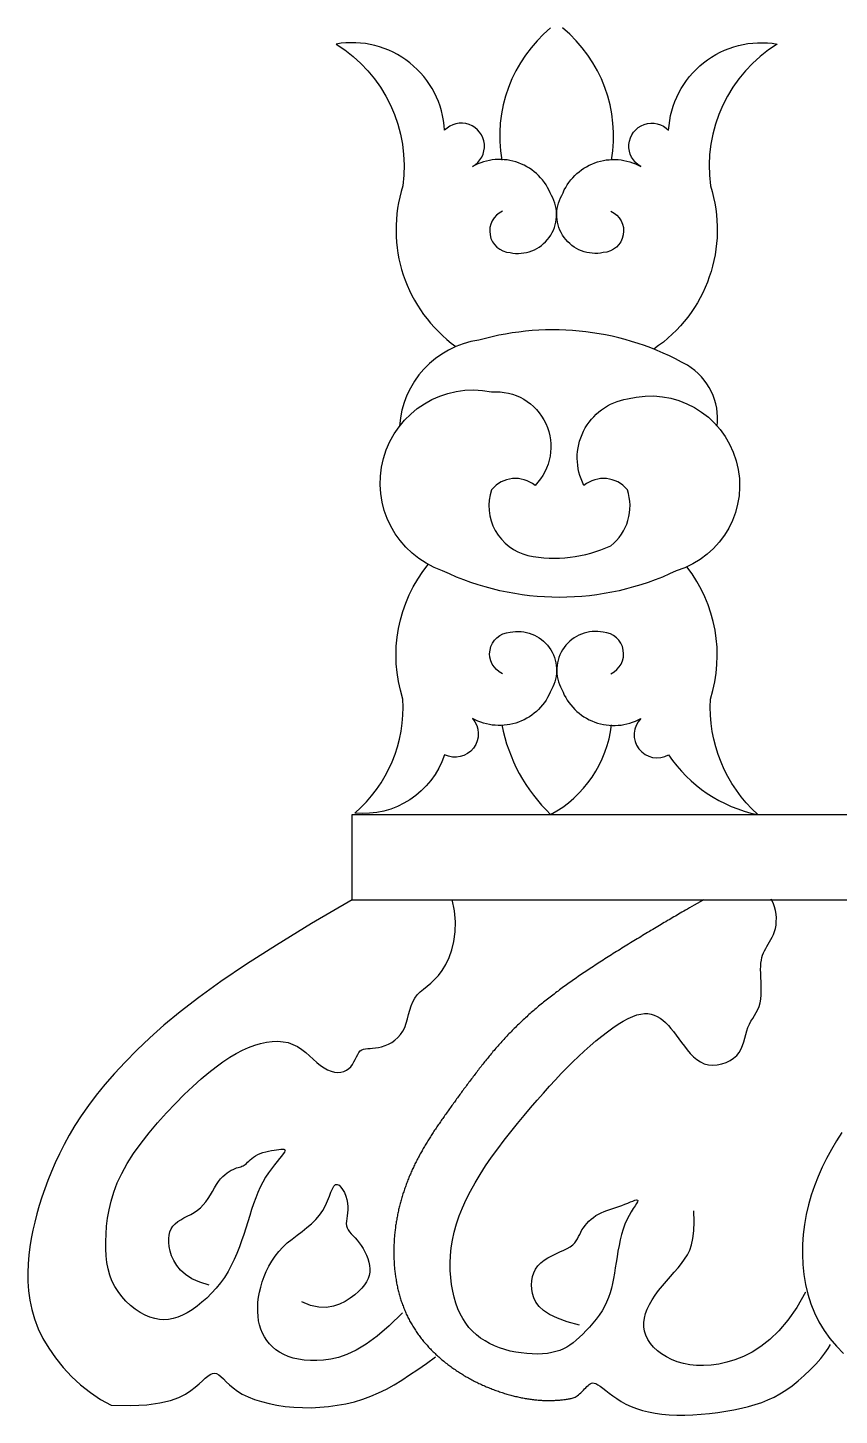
# Model space of a CAD drawing. Extents: x 1546 to 2300, y 2585 to 3453.
# Drawn here: x 1607.9 to 1702.3, y 2773 to 2934.6 of the extents above; entities that cross this region are included whole.
import ezdxf

# ---------------------------------------------------------------- set-up
doc = ezdxf.new("R2010")
doc.units = 0
doc.header["$LTSCALE"] = 100
doc.header["$MEASUREMENT"] = 0
for name, color, linetype in [('3', 3, 'CONTINUOUS'), ('4', 4, 'CONTINUOUS'), ('7', 7, 'CONTINUOUS')]:
    doc.layers.add(name, color=color, linetype=linetype)

msp = doc.modelspace()

# ---------------------------------------------------------------- linework, layer by layer
at = {"layer": '3'}
for points in [[(1672.08, 2783.54), (1670.66, 2783.92), (1669.51, 2784.33), (1668.6, 2784.77), (1667.91, 2785.24), (1667.39, 2785.72), (1667.02, 2786.21), (1666.78, 2786.71), (1666.62, 2787.22), (1666.53, 2787.72), (1666.5, 2788.22), (1666.53, 2788.71), (1666.62, 2789.18), (1666.77, 2789.63), (1666.98, 2790.05), (1667.25, 2790.44), (1667.59, 2790.79), (1667.97, 2791.1), (1668.41, 2791.37), (1668.87, 2791.62), (1669.34, 2791.84), (1669.8, 2792.05), (1670.25, 2792.26), (1670.66, 2792.45), (1671.01, 2792.66), (1671.3, 2792.88), (1671.53, 2793.1), (1671.71, 2793.34), (1671.86, 2793.59), (1671.99, 2793.84), (1672.11, 2794.09), (1672.24, 2794.35), (1672.38, 2794.61), (1672.54, 2794.87), (1672.73, 2795.13), (1672.94, 2795.38), (1673.18, 2795.62), (1673.43, 2795.86), (1673.71, 2796.07), (1674, 2796.28), (1674.3, 2796.46), (1674.62, 2796.62), (1674.95, 2796.76), (1675.28, 2796.89), (1675.63, 2797), (1675.98, 2797.12), (1676.33, 2797.23), (1676.68, 2797.35), (1677.03, 2797.47), (1677.38, 2797.61), (1677.72, 2797.74), (1678.03, 2797.87), (1678.31, 2797.98), (1678.54, 2798.07), (1678.72, 2798.11), (1678.84, 2798.1), (1678.88, 2798.03), (1678.84, 2797.9), (1678.73, 2797.7), (1678.56, 2797.43), (1678.35, 2797.11), (1678.11, 2796.73), (1677.86, 2796.29), (1677.61, 2795.81), (1677.38, 2795.28), (1677.17, 2794.71), (1676.99, 2794.1), (1676.84, 2793.47), (1676.7, 2792.82), (1676.57, 2792.16), (1676.46, 2791.5), (1676.36, 2790.84), (1676.26, 2790.2), (1676.15, 2789.58), (1676.05, 2788.98), (1675.93, 2788.4), (1675.8, 2787.83), (1675.64, 2787.29), (1675.46, 2786.75), (1675.25, 2786.22), (1675, 2785.71), (1674.71, 2785.2), (1674.38, 2784.71), (1674.03, 2784.22), (1673.65, 2783.76), (1673.26, 2783.31), (1672.86, 2782.89), (1672.47, 2782.49), (1672.08, 2782.13), (1671.71, 2781.79), (1671.34, 2781.49), (1670.97, 2781.22), (1670.6, 2780.98), (1670.21, 2780.77), (1669.79, 2780.6), (1669.35, 2780.45), (1668.87, 2780.34), (1668.35, 2780.25), (1667.79, 2780.2), (1667.19, 2780.17), (1666.58, 2780.18), (1665.95, 2780.22), (1665.31, 2780.29), (1664.66, 2780.39), (1664.03, 2780.52), (1663.4, 2780.69), (1662.79, 2780.89), (1662.2, 2781.12), (1661.63, 2781.39), (1661.09, 2781.7), (1660.57, 2782.03), (1660.09, 2782.41), (1659.64, 2782.82), (1659.22, 2783.27), (1658.85, 2783.76), (1658.51, 2784.29), (1658.21, 2784.85), (1657.94, 2785.45), (1657.7, 2786.1), (1657.5, 2786.78), (1657.34, 2787.5), (1657.2, 2788.26), (1657.1, 2789.06), (1657.05, 2789.89), (1657.03, 2790.75), (1657.07, 2791.63), (1657.15, 2792.53), (1657.3, 2793.44), (1657.5, 2794.37), (1657.76, 2795.31), (1658.08, 2796.25), (1658.46, 2797.2), (1658.9, 2798.16), (1659.39, 2799.13), (1659.93, 2800.1), (1660.52, 2801.08), (1661.16, 2802.07), (1661.85, 2803.07), (1662.57, 2804.06), (1663.31, 2805.05), (1664.08, 2806.03), (1664.86, 2807), (1665.63, 2807.94), (1666.4, 2808.84), (1667.16, 2809.72), (1667.89, 2810.55), (1668.6, 2811.34), (1669.29, 2812.1), (1669.97, 2812.82), (1670.64, 2813.51), (1671.31, 2814.18), (1671.97, 2814.82), (1672.64, 2815.44), (1673.32, 2816.04), (1673.99, 2816.62), (1674.67, 2817.17), (1675.33, 2817.68), (1675.97, 2818.15), (1676.6, 2818.57), (1677.19, 2818.93), (1677.75, 2819.23), (1678.28, 2819.47), (1678.76, 2819.64), (1679.22, 2819.75), (1679.64, 2819.81), (1680.04, 2819.8), (1680.42, 2819.74), (1680.78, 2819.63), (1681.13, 2819.47), (1681.46, 2819.27), (1681.79, 2819.03), (1682.11, 2818.75), (1682.43, 2818.43), (1682.74, 2818.08), (1683.05, 2817.7), (1683.36, 2817.3), (1683.67, 2816.88), (1683.98, 2816.44), (1684.3, 2816), (1684.63, 2815.57), (1684.98, 2815.15), (1685.35, 2814.77), (1685.74, 2814.44), (1686.16, 2814.17), (1686.61, 2813.97), (1687.1, 2813.85), (1687.61, 2813.81), (1688.13, 2813.84), (1688.65, 2813.95), (1689.15, 2814.11), (1689.61, 2814.34), (1690.03, 2814.61), (1690.39, 2814.93), (1690.67, 2815.29), (1690.9, 2815.68), (1691.07, 2816.09), (1691.21, 2816.52), (1691.33, 2816.95), (1691.44, 2817.38), (1691.56, 2817.8), (1691.7, 2818.19), (1691.86, 2818.56), (1692.05, 2818.91), (1692.25, 2819.24), (1692.46, 2819.57), (1692.66, 2819.91), (1692.84, 2820.26), (1692.99, 2820.64), (1693.12, 2821.05), (1693.19, 2821.5), (1693.24, 2821.98), (1693.25, 2822.49), (1693.24, 2823), (1693.22, 2823.51), (1693.2, 2824.01), (1693.18, 2824.49), (1693.17, 2824.93), (1693.18, 2825.33), (1693.21, 2825.69), (1693.26, 2826.02), (1693.32, 2826.32), (1693.41, 2826.59), (1693.51, 2826.86), (1693.62, 2827.11), (1693.76, 2827.36), (1693.9, 2827.61), (1694.06, 2827.87), (1694.22, 2828.14), (1694.38, 2828.42), (1694.53, 2828.71), (1694.67, 2829.02), (1694.8, 2829.36), (1694.9, 2829.71), (1694.97, 2830.1), (1695, 2830.5), (1695.01, 2830.93), (1694.97, 2831.36), (1694.9, 2831.8), (1694.78, 2832.24), (1694.62, 2832.68), (1694.4, 2833.11)], [(1628.99, 2788.18), (1627.89, 2788.52), (1626.98, 2788.94), (1626.24, 2789.42), (1625.65, 2789.94), (1625.2, 2790.49), (1624.86, 2791.06), (1624.61, 2791.62), (1624.44, 2792.16), (1624.33, 2792.68), (1624.27, 2793.16), (1624.27, 2793.61), (1624.31, 2794.02), (1624.42, 2794.41), (1624.57, 2794.75), (1624.77, 2795.07), (1625.03, 2795.34), (1625.33, 2795.59), (1625.68, 2795.81), (1626.05, 2796.02), (1626.44, 2796.22), (1626.84, 2796.42), (1627.24, 2796.65), (1627.62, 2796.9), (1627.97, 2797.19), (1628.3, 2797.52), (1628.59, 2797.89), (1628.87, 2798.29), (1629.12, 2798.69), (1629.36, 2799.1), (1629.59, 2799.51), (1629.82, 2799.89), (1630.06, 2800.24), (1630.31, 2800.55), (1630.56, 2800.82), (1630.81, 2801.05), (1631.07, 2801.25), (1631.31, 2801.42), (1631.55, 2801.56), (1631.78, 2801.67), (1631.99, 2801.76), (1632.18, 2801.83), (1632.35, 2801.89), (1632.51, 2801.94), (1632.66, 2801.98), (1632.8, 2802.03), (1632.93, 2802.08), (1633.06, 2802.15), (1633.19, 2802.24), (1633.33, 2802.35), (1633.46, 2802.49), (1633.61, 2802.63), (1633.77, 2802.79), (1633.95, 2802.95), (1634.16, 2803.1), (1634.38, 2803.25), (1634.64, 2803.39), (1634.92, 2803.51), (1635.23, 2803.62), (1635.56, 2803.71), (1635.89, 2803.79), (1636.22, 2803.85), (1636.53, 2803.9), (1636.83, 2803.95), (1637.1, 2803.98), (1637.33, 2804.01), (1637.52, 2804.02), (1637.67, 2804.01), (1637.77, 2803.98), (1637.81, 2803.91), (1637.8, 2803.81), (1637.74, 2803.67), (1637.61, 2803.47), (1637.42, 2803.22), (1637.17, 2802.92), (1636.89, 2802.57), (1636.57, 2802.18), (1636.23, 2801.74), (1635.89, 2801.26), (1635.55, 2800.74), (1635.23, 2800.18), (1634.93, 2799.6), (1634.65, 2798.98), (1634.4, 2798.34), (1634.16, 2797.67), (1633.92, 2796.98), (1633.7, 2796.28), (1633.47, 2795.56), (1633.25, 2794.84), (1633.01, 2794.1), (1632.76, 2793.36), (1632.5, 2792.63), (1632.21, 2791.89), (1631.9, 2791.17), (1631.56, 2790.46), (1631.18, 2789.76), (1630.76, 2789.09), (1630.29, 2788.44), (1629.79, 2787.82), (1629.26, 2787.24), (1628.71, 2786.69), (1628.14, 2786.19), (1627.57, 2785.73), (1626.99, 2785.32), (1626.42, 2784.97), (1625.87, 2784.68), (1625.32, 2784.45), (1624.79, 2784.29), (1624.25, 2784.19), (1623.72, 2784.15), (1623.19, 2784.19), (1622.64, 2784.29), (1622.09, 2784.46), (1621.52, 2784.71), (1620.95, 2785.02), (1620.38, 2785.4), (1619.83, 2785.83), (1619.3, 2786.32), (1618.82, 2786.85), (1618.38, 2787.43), (1617.99, 2788.05), (1617.67, 2788.69), (1617.42, 2789.37), (1617.22, 2790.09), (1617.08, 2790.83), (1616.99, 2791.61), (1616.95, 2792.42), (1616.94, 2793.27), (1616.98, 2794.14), (1617.04, 2795.05), (1617.16, 2795.99), (1617.33, 2796.97), (1617.56, 2797.97), (1617.88, 2799.02), (1618.29, 2800.09), (1618.81, 2801.2), (1619.44, 2802.35), (1620.19, 2803.53), (1621.05, 2804.72), (1621.99, 2805.92), (1622.98, 2807.1), (1624.02, 2808.25), (1625.06, 2809.35), (1626.09, 2810.38), (1627.09, 2811.33), (1628.04, 2812.19), (1628.93, 2812.94), (1629.78, 2813.61), (1630.59, 2814.2), (1631.37, 2814.71), (1632.12, 2815.16), (1632.85, 2815.53), (1633.57, 2815.85), (1634.28, 2816.11), (1634.97, 2816.32), (1635.66, 2816.47), (1636.32, 2816.56), (1636.96, 2816.58), (1637.58, 2816.53), (1638.17, 2816.42), (1638.73, 2816.22), (1639.26, 2815.96), (1639.75, 2815.63), (1640.22, 2815.27), (1640.67, 2814.88), (1641.1, 2814.49), (1641.52, 2814.11), (1641.93, 2813.76), (1642.35, 2813.47), (1642.76, 2813.24), (1643.17, 2813.09), (1643.57, 2812.99), (1643.95, 2812.96), (1644.32, 2812.99), (1644.66, 2813.07), (1644.96, 2813.2), (1645.24, 2813.39), (1645.47, 2813.62), (1645.66, 2813.89), (1645.83, 2814.18), (1645.98, 2814.47), (1646.13, 2814.76), (1646.27, 2815.03), (1646.41, 2815.26), (1646.57, 2815.45), (1646.76, 2815.58), (1646.96, 2815.67), (1647.19, 2815.71), (1647.44, 2815.74), (1647.72, 2815.75), (1648.01, 2815.77), (1648.34, 2815.8), (1648.69, 2815.85), (1649.06, 2815.94), (1649.45, 2816.07), (1649.84, 2816.24), (1650.23, 2816.45), (1650.6, 2816.7), (1650.95, 2817), (1651.26, 2817.35), (1651.52, 2817.75), (1651.74, 2818.19), (1651.91, 2818.67), (1652.06, 2819.18), (1652.2, 2819.69), (1652.34, 2820.21), (1652.5, 2820.7), (1652.68, 2821.17), (1652.92, 2821.6), (1653.21, 2821.97), (1653.55, 2822.32), (1653.93, 2822.65), (1654.34, 2822.98), (1654.77, 2823.35), (1655.22, 2823.77), (1655.66, 2824.25), (1656.1, 2824.83), (1656.52, 2825.52), (1656.9, 2826.32), (1657.22, 2827.21), (1657.47, 2828.21), (1657.61, 2829.3), (1657.64, 2830.48), (1657.53, 2831.75), (1657.25, 2833.09)], [(1651.47, 2784.97), (1649.92, 2783.45), (1648.52, 2782.25), (1647.24, 2781.31), (1646.08, 2780.61), (1645.02, 2780.12), (1644.05, 2779.78), (1643.15, 2779.58), (1642.31, 2779.46), (1641.51, 2779.41), (1640.76, 2779.41), (1640.05, 2779.46), (1639.39, 2779.56), (1638.77, 2779.7), (1638.19, 2779.89), (1637.66, 2780.11), (1637.18, 2780.37), (1636.74, 2780.67), (1636.35, 2781), (1635.99, 2781.36), (1635.68, 2781.75), (1635.42, 2782.17), (1635.19, 2782.61), (1635, 2783.07), (1634.85, 2783.55), (1634.74, 2784.05), (1634.67, 2784.57), (1634.63, 2785.1), (1634.63, 2785.65), (1634.66, 2786.21), (1634.74, 2786.78), (1634.84, 2787.37), (1634.99, 2787.97), (1635.16, 2788.57), (1635.38, 2789.18), (1635.63, 2789.79), (1635.93, 2790.39), (1636.27, 2790.98), (1636.65, 2791.55), (1637.08, 2792.1), (1637.55, 2792.62), (1638.08, 2793.1), (1638.64, 2793.56), (1639.22, 2794.01), (1639.8, 2794.45), (1640.36, 2794.89), (1640.9, 2795.34), (1641.4, 2795.82), (1641.84, 2796.33), (1642.2, 2796.88), (1642.51, 2797.45), (1642.76, 2798.01), (1642.97, 2798.54), (1643.16, 2799.02), (1643.33, 2799.42), (1643.5, 2799.72), (1643.68, 2799.89), (1643.88, 2799.92), (1644.1, 2799.82), (1644.31, 2799.61), (1644.52, 2799.32), (1644.72, 2798.96), (1644.88, 2798.56), (1645.02, 2798.14), (1645.1, 2797.72), (1645.14, 2797.32), (1645.13, 2796.95), (1645.09, 2796.59), (1645.04, 2796.25), (1644.99, 2795.94), (1644.95, 2795.64), (1644.94, 2795.36), (1644.97, 2795.1), (1645.04, 2794.86), (1645.16, 2794.63), (1645.32, 2794.4), (1645.51, 2794.18), (1645.73, 2793.94), (1645.96, 2793.69), (1646.2, 2793.42), (1646.44, 2793.13), (1646.68, 2792.8), (1646.9, 2792.45), (1647.11, 2792.07), (1647.3, 2791.68), (1647.46, 2791.28), (1647.58, 2790.88), (1647.66, 2790.47), (1647.7, 2790.08), (1647.68, 2789.69), (1647.61, 2789.32), (1647.48, 2788.95), (1647.29, 2788.58), (1647.05, 2788.21), (1646.74, 2787.84), (1646.36, 2787.46), (1645.92, 2787.07), (1645.41, 2786.67), (1644.82, 2786.29), (1644.17, 2785.97), (1643.44, 2785.73), (1642.64, 2785.6), (1641.75, 2785.62), (1640.79, 2785.83), (1639.75, 2786.26)], [(1698.4, 2787.37), (1697.37, 2785.6), (1696.33, 2784.1), (1695.29, 2782.86), (1694.25, 2781.85), (1693.21, 2781.03), (1692.18, 2780.39), (1691.18, 2779.89), (1690.19, 2779.5), (1689.23, 2779.21), (1688.3, 2779), (1687.4, 2778.87), (1686.54, 2778.82), (1685.71, 2778.84), (1684.92, 2778.92), (1684.18, 2779.07), (1683.47, 2779.27), (1682.81, 2779.53), (1682.2, 2779.83), (1681.65, 2780.18), (1681.15, 2780.56), (1680.71, 2780.97), (1680.34, 2781.41), (1680.03, 2781.87), (1679.81, 2782.35), (1679.65, 2782.83), (1679.58, 2783.33), (1679.57, 2783.83), (1679.64, 2784.35), (1679.77, 2784.87), (1679.96, 2785.39), (1680.22, 2785.93), (1680.53, 2786.46), (1680.89, 2787.01), (1681.3, 2787.55), (1681.74, 2788.1), (1682.2, 2788.64), (1682.67, 2789.18), (1683.12, 2789.7), (1683.56, 2790.22), (1683.97, 2790.72), (1684.33, 2791.2), (1684.65, 2791.71), (1684.92, 2792.26), (1685.13, 2792.88), (1685.29, 2793.62), (1685.39, 2794.51), (1685.43, 2795.57), (1685.4, 2796.84)]]:
    msp.add_lwpolyline(points, dxfattribs=at)
at = {"layer": '4'}
for p, q in [((1645.64, 2842.97), (2200.66, 2842.97)), ((1645.64, 2833.05), (1645.64, 2842.97)), ((1645.64, 2833.05), (2200.66, 2833.05))]:
    msp.add_line(p, q, dxfattribs=at)
for points in [[(1663.12, 2913.2, 0.783562), (1664, 2908.39, 0.646341), (1668.82, 2915.04, 0.458132), (1659.64, 2918.42, 1.162208), (1656.39, 2922.63, 0.448465), (1643.76, 2932.67, -0.294796), (1651.53, 2916.16, 0.325233), (1657.71, 2897.45, 0.325233)], [(1675.74, 2913.2, -0.783562), (1674.86, 2908.39, -0.646341), (1670.04, 2915.04, -0.458132), (1679.22, 2918.42, -1.162208), (1682.46, 2922.63, -0.448465), (1695.1, 2932.67, 0.294796), (1687.33, 2916.16, -0.333763), (1680.73, 2897.16, -0.333763)], [(1688.12, 2888.2, 0.292898), (1684.66, 2895.27, 0.200683), (1660.39, 2898.2, 0.355173), (1651.14, 2888.19)], [(1663.12, 2859.37, -0.783562), (1664, 2864.19, -0.646341), (1668.82, 2857.53, -0.458132), (1659.64, 2854.15, -0.824155), (1656.39, 2849.94, -0.351487), (1645.93, 2843.14, 0.233483), (1651.53, 2856.42, -0.253468), (1654.49, 2872.09, -0.253468)], [(1675.74, 2859.37, 0.783562), (1674.86, 2864.19, 0.646341), (1670.04, 2857.53, 0.458132), (1679.22, 2854.15, 0.876324), (1682.46, 2849.94, 0.197063), (1692.83, 2842.97, -0.224553), (1687.33, 2856.42, 0.247805), (1684.59, 2871.81, 0.247805)]]:
    msp.add_lwpolyline(points, format="xyb", dxfattribs=at)
msp.add_lwpolyline([(1656.16, 2871.35, -0.935589), (1661.86, 2892.18, -0.693591), (1666.91, 2881.28, 0.412316), (1661.86, 2880.79, 0.441168), (1666.09, 2873.14, 0.16192), (1675.72, 2874.26, 0.316698), (1677.66, 2880.79, 0.412316), (1672.61, 2881.28, -0.510463), (1677.66, 2891.36, -0.981857), (1683.36, 2871.35, -0.227315)], format="xyb", close=True, dxfattribs=at)
msp.add_lwpolyline([(1645.64, 2833.05), (1640.9, 2830.27), (1636.81, 2827.78), (1633.31, 2825.54), (1630.33, 2823.52), (1627.78, 2821.69), (1625.6, 2820), (1623.72, 2818.44), (1622.06, 2816.96), (1620.56, 2815.54), (1619.19, 2814.16), (1617.96, 2812.83), (1616.84, 2811.54), (1615.83, 2810.3), (1614.92, 2809.09), (1614.1, 2807.91), (1613.36, 2806.76), (1612.69, 2805.64), (1612.09, 2804.55), (1611.55, 2803.48), (1611.05, 2802.43), (1610.61, 2801.4), (1610.21, 2800.39), (1609.84, 2799.4), (1609.51, 2798.42), (1609.2, 2797.45), (1608.92, 2796.49), (1608.67, 2795.54), (1608.45, 2794.58), (1608.26, 2793.62), (1608.1, 2792.65), (1607.98, 2791.67), (1607.9, 2790.67), (1607.86, 2789.64), (1607.88, 2788.6), (1607.95, 2787.53), (1608.1, 2786.45), (1608.33, 2785.36), (1608.65, 2784.25), (1609.08, 2783.12), (1609.63, 2781.99), (1610.3, 2780.85), (1611.08, 2779.72), (1611.97, 2778.62), (1612.95, 2777.57), (1614.02, 2776.59), (1615.15, 2775.69), (1616.35, 2774.89), (1617.59, 2774.22)], dxfattribs=at)
for centre, radius, start, end in [((1679.24, 2921.92), 16.44, 129.7313, 189.6908), ((1659.62, 2921.92), 16.44, 350.3092, 50.2687), ((1682.5, 2857.26), 19.84, 191.1651, 226.0502), ((1662.24, 2855.02), 13.68, 298.3133, 353.2835)]:
    msp.add_arc(centre, radius, start, end, dxfattribs=at)
at = {"layer": '7'}
for points in [[(1686.52, 2833.05), (1686.12, 2832.82), (1685.77, 2832.62), (1685.45, 2832.43), (1685.16, 2832.27), (1684.9, 2832.11), (1684.66, 2831.97), (1684.44, 2831.84), (1684.22, 2831.72), (1684.02, 2831.6), (1683.82, 2831.48), (1683.63, 2831.37), (1683.44, 2831.26), (1683.26, 2831.15), (1683.07, 2831.05), (1682.89, 2830.94), (1682.71, 2830.83), (1682.52, 2830.72), (1682.34, 2830.62), (1682.15, 2830.5), (1681.96, 2830.39), (1681.77, 2830.28), (1681.58, 2830.17), (1681.39, 2830.05), (1681.2, 2829.94), (1681, 2829.82), (1680.81, 2829.71), (1680.61, 2829.59), (1680.41, 2829.47), (1680.22, 2829.35), (1680.02, 2829.24), (1679.82, 2829.12), (1679.62, 2829), (1679.42, 2828.88), (1679.22, 2828.75), (1679.02, 2828.63), (1678.82, 2828.51), (1678.62, 2828.39), (1678.41, 2828.27), (1678.21, 2828.14), (1678.01, 2828.02), (1677.81, 2827.9), (1677.61, 2827.77), (1677.41, 2827.65), (1677.21, 2827.52), (1677.01, 2827.4), (1676.81, 2827.28), (1676.61, 2827.15), (1676.41, 2827.03), (1676.21, 2826.9), (1676.01, 2826.78), (1675.82, 2826.66), (1675.62, 2826.53), (1675.43, 2826.41), (1675.23, 2826.28), (1675.04, 2826.16), (1674.85, 2826.04), (1674.65, 2825.91), (1674.46, 2825.79), (1674.28, 2825.67), (1674.09, 2825.55), (1673.9, 2825.43), (1673.72, 2825.3), (1673.53, 2825.18), (1673.35, 2825.06), (1673.17, 2824.94), (1672.99, 2824.82), (1672.81, 2824.7), (1672.63, 2824.58), (1672.45, 2824.46), (1672.27, 2824.34), (1672.1, 2824.22), (1671.92, 2824.1), (1671.75, 2823.98), (1671.58, 2823.86), (1671.41, 2823.74), (1671.24, 2823.62), (1671.07, 2823.5), (1670.9, 2823.38), (1670.74, 2823.27), (1670.57, 2823.15), (1670.41, 2823.03), (1670.24, 2822.91), (1670.08, 2822.79), (1669.92, 2822.67), (1669.76, 2822.55), (1669.6, 2822.43), (1669.44, 2822.32), (1669.28, 2822.2), (1669.13, 2822.08), (1668.97, 2821.96), (1668.82, 2821.84), (1668.67, 2821.72), (1668.51, 2821.6), (1668.36, 2821.48), (1668.21, 2821.36), (1668.06, 2821.25), (1667.91, 2821.13), (1667.77, 2821.01), (1667.62, 2820.89), (1667.48, 2820.77), (1667.33, 2820.65), (1667.19, 2820.53), (1667.04, 2820.41), (1666.9, 2820.29), (1666.76, 2820.17), (1666.62, 2820.04), (1666.48, 2819.92), (1666.34, 2819.8), (1666.21, 2819.68), (1666.07, 2819.56), (1665.94, 2819.44), (1665.8, 2819.31), (1665.67, 2819.19), (1665.53, 2819.07), (1665.4, 2818.94), (1665.27, 2818.82), (1665.14, 2818.7), (1665.01, 2818.57), (1664.88, 2818.45), (1664.76, 2818.32), (1664.63, 2818.2), (1664.5, 2818.07), (1664.38, 2817.95), (1664.25, 2817.82), (1664.13, 2817.69), (1664.01, 2817.57), (1663.88, 2817.44), (1663.76, 2817.31), (1663.64, 2817.18), (1663.52, 2817.06), (1663.4, 2816.93), (1663.28, 2816.8), (1663.17, 2816.67), (1663.05, 2816.54), (1662.93, 2816.41), (1662.82, 2816.28), (1662.7, 2816.15), (1662.59, 2816.02), (1662.47, 2815.89), (1662.36, 2815.76), (1662.25, 2815.63), (1662.14, 2815.5), (1662.02, 2815.37), (1661.91, 2815.24), (1661.8, 2815.11), (1661.69, 2814.97), (1661.59, 2814.84), (1661.48, 2814.71), (1661.37, 2814.58), (1661.26, 2814.45), (1661.16, 2814.32), (1661.05, 2814.18), (1660.94, 2814.05), (1660.84, 2813.92), (1660.73, 2813.79), (1660.63, 2813.66), (1660.53, 2813.52), (1660.42, 2813.39), (1660.32, 2813.26), (1660.22, 2813.13), (1660.12, 2813), (1660.02, 2812.86), (1659.92, 2812.73), (1659.82, 2812.6), (1659.72, 2812.47), (1659.62, 2812.34), (1659.52, 2812.21), (1659.42, 2812.07), (1659.32, 2811.94), (1659.22, 2811.81), (1659.13, 2811.68), (1659.03, 2811.55), (1658.93, 2811.42), (1658.84, 2811.29), (1658.74, 2811.16), (1658.64, 2811.03), (1658.55, 2810.9), (1658.45, 2810.77), (1658.36, 2810.64), (1658.26, 2810.51), (1658.17, 2810.38), (1658.07, 2810.25), (1657.98, 2810.12), (1657.89, 2809.99), (1657.79, 2809.87), (1657.7, 2809.74), (1657.61, 2809.61), (1657.52, 2809.48), (1657.42, 2809.36), (1657.33, 2809.23), (1657.24, 2809.1), (1657.15, 2808.97), (1657.06, 2808.85), (1656.97, 2808.72), (1656.88, 2808.6), (1656.79, 2808.47), (1656.7, 2808.34), (1656.61, 2808.22), (1656.52, 2808.09), (1656.43, 2807.97), (1656.34, 2807.84), (1656.26, 2807.72), (1656.17, 2807.59), (1656.08, 2807.47), (1655.99, 2807.34), (1655.91, 2807.22), (1655.82, 2807.09), (1655.74, 2806.97), (1655.65, 2806.84), (1655.57, 2806.72), (1655.48, 2806.6), (1655.4, 2806.47), (1655.32, 2806.35), (1655.23, 2806.22), (1655.15, 2806.1), (1655.07, 2805.97), (1654.99, 2805.85), (1654.91, 2805.72), (1654.83, 2805.6), (1654.75, 2805.47), (1654.67, 2805.35), (1654.59, 2805.22), (1654.51, 2805.1), (1654.43, 2804.97), (1654.36, 2804.85), (1654.28, 2804.72), (1654.2, 2804.6), (1654.13, 2804.47), (1654.05, 2804.34), (1653.98, 2804.22), (1653.91, 2804.09), (1653.83, 2803.96), (1653.76, 2803.84), (1653.69, 2803.71), (1653.62, 2803.58), (1653.55, 2803.46), (1653.48, 2803.33), (1653.41, 2803.2), (1653.34, 2803.07), (1653.27, 2802.94), (1653.21, 2802.81), (1653.14, 2802.69), (1653.07, 2802.56), (1653.01, 2802.43), (1652.94, 2802.3), (1652.88, 2802.17), (1652.82, 2802.04), (1652.76, 2801.9), (1652.69, 2801.77), (1652.63, 2801.64), (1652.57, 2801.51), (1652.51, 2801.38), (1652.46, 2801.24), (1652.4, 2801.11), (1652.34, 2800.98), (1652.28, 2800.84), (1652.23, 2800.71), (1652.17, 2800.57), (1652.12, 2800.44), (1652.07, 2800.3), (1652.02, 2800.17), (1651.96, 2800.03), (1651.91, 2799.9), (1651.86, 2799.76), (1651.82, 2799.62), (1651.77, 2799.49), (1651.72, 2799.35), (1651.67, 2799.21), (1651.63, 2799.07), (1651.58, 2798.94), (1651.54, 2798.8), (1651.49, 2798.66), (1651.45, 2798.52), (1651.41, 2798.38), (1651.37, 2798.24), (1651.33, 2798.1), (1651.29, 2797.96), (1651.25, 2797.82), (1651.22, 2797.68), (1651.18, 2797.54), (1651.14, 2797.4), (1651.11, 2797.26), (1651.07, 2797.12), (1651.04, 2796.98), (1651.01, 2796.83), (1650.98, 2796.69), (1650.95, 2796.55), (1650.92, 2796.41), (1650.89, 2796.26), (1650.86, 2796.12), (1650.84, 2795.98), (1650.81, 2795.83), (1650.79, 2795.69), (1650.76, 2795.55), (1650.74, 2795.4), (1650.72, 2795.26), (1650.69, 2795.12), (1650.67, 2794.97), (1650.66, 2794.83), (1650.64, 2794.68), (1650.62, 2794.54), (1650.6, 2794.39), (1650.59, 2794.25), (1650.57, 2794.1), (1650.56, 2793.96), (1650.55, 2793.81), (1650.53, 2793.67), (1650.52, 2793.52), (1650.51, 2793.38), (1650.51, 2793.23), (1650.5, 2793.08), (1650.49, 2792.94), (1650.48, 2792.79), (1650.48, 2792.64), (1650.48, 2792.5), (1650.47, 2792.35), (1650.47, 2792.21), (1650.47, 2792.06), (1650.47, 2791.91), (1650.47, 2791.77), (1650.48, 2791.62), (1650.48, 2791.47), (1650.48, 2791.33), (1650.49, 2791.18), (1650.5, 2791.03), (1650.5, 2790.89), (1650.51, 2790.74), (1650.52, 2790.6), (1650.53, 2790.45), (1650.54, 2790.3), (1650.56, 2790.16), (1650.57, 2790.01), (1650.59, 2789.87), (1650.6, 2789.72), (1650.62, 2789.58), (1650.64, 2789.43), (1650.66, 2789.29), (1650.68, 2789.14), (1650.7, 2789), (1650.73, 2788.85), (1650.75, 2788.71), (1650.78, 2788.57), (1650.8, 2788.42), (1650.83, 2788.28), (1650.86, 2788.14), (1650.89, 2787.99), (1650.92, 2787.85), (1650.96, 2787.71), (1650.99, 2787.57), (1651.02, 2787.43), (1651.06, 2787.29), (1651.1, 2787.15), (1651.14, 2787.01), (1651.18, 2786.87), (1651.22, 2786.73), (1651.26, 2786.59), (1651.31, 2786.45), (1651.35, 2786.31), (1651.4, 2786.18), (1651.45, 2786.04), (1651.49, 2785.9), (1651.55, 2785.77), (1651.6, 2785.63), (1651.65, 2785.5), (1651.7, 2785.36), (1651.76, 2785.23), (1651.82, 2785.1), (1651.88, 2784.96), (1651.93, 2784.83), (1652, 2784.7), (1652.06, 2784.57), (1652.12, 2784.44), (1652.19, 2784.31), (1652.25, 2784.18), (1652.32, 2784.05), (1652.39, 2783.93), (1652.46, 2783.8), (1652.53, 2783.67), (1652.61, 2783.55), (1652.68, 2783.42), (1652.76, 2783.3), (1652.83, 2783.18), (1652.91, 2783.05), (1652.99, 2782.93), (1653.07, 2782.81), (1653.15, 2782.69), (1653.24, 2782.57), (1653.32, 2782.45), (1653.41, 2782.33), (1653.5, 2782.22), (1653.58, 2782.1), (1653.67, 2781.98), (1653.77, 2781.87), (1653.86, 2781.75), (1653.95, 2781.64), (1654.05, 2781.53), (1654.14, 2781.42), (1654.24, 2781.3), (1654.34, 2781.19), (1654.43, 2781.08), (1654.53, 2780.98), (1654.64, 2780.87), (1654.74, 2780.76), (1654.84, 2780.65), (1654.95, 2780.55), (1655.05, 2780.44), (1655.16, 2780.34), (1655.27, 2780.24), (1655.37, 2780.13), (1655.48, 2780.03), (1655.59, 2779.93), (1655.7, 2779.83), (1655.82, 2779.73), (1655.93, 2779.63), (1656.04, 2779.54), (1656.16, 2779.44), (1656.28, 2779.34), (1656.39, 2779.25), (1656.51, 2779.15), (1656.63, 2779.06), (1656.75, 2778.97), (1656.87, 2778.88), (1656.99, 2778.79), (1657.11, 2778.7), (1657.24, 2778.61), (1657.36, 2778.52), (1657.48, 2778.43), (1657.61, 2778.35), (1657.73, 2778.26), (1657.86, 2778.18), (1657.99, 2778.09), (1658.12, 2778.01), (1658.25, 2777.93), (1658.38, 2777.85), (1658.51, 2777.77), (1658.64, 2777.69), (1658.77, 2777.61), (1658.9, 2777.53), (1659.03, 2777.46), (1659.17, 2777.38), (1659.3, 2777.31), (1659.44, 2777.24), (1659.57, 2777.16), (1659.71, 2777.09), (1659.84, 2777.02), (1659.98, 2776.95), (1660.12, 2776.88), (1660.26, 2776.82), (1660.39, 2776.75), (1660.53, 2776.69), (1660.67, 2776.62), (1660.81, 2776.56), (1660.95, 2776.5), (1661.09, 2776.43), (1661.23, 2776.37), (1661.37, 2776.31), (1661.51, 2776.26), (1661.66, 2776.2), (1661.8, 2776.14), (1661.94, 2776.09), (1662.08, 2776.03), (1662.22, 2775.98), (1662.36, 2775.93), (1662.51, 2775.88), (1662.65, 2775.83), (1662.79, 2775.78), (1662.93, 2775.73), (1663.08, 2775.68), (1663.22, 2775.64), (1663.36, 2775.59), (1663.51, 2775.55), (1663.65, 2775.51), (1663.79, 2775.47), (1663.93, 2775.43), (1664.08, 2775.39), (1664.22, 2775.35), (1664.36, 2775.31), (1664.5, 2775.28), (1664.64, 2775.24), (1664.78, 2775.21), (1664.93, 2775.18), (1665.07, 2775.14), (1665.21, 2775.11), (1665.35, 2775.09), (1665.49, 2775.06), (1665.63, 2775.03), (1665.77, 2775.01), (1665.91, 2774.98), (1666.04, 2774.96), (1666.18, 2774.94), (1666.32, 2774.92), (1666.46, 2774.9), (1666.59, 2774.88), (1666.73, 2774.86), (1666.86, 2774.85), (1667, 2774.83), (1667.13, 2774.82), (1667.27, 2774.81), (1667.4, 2774.8), (1667.53, 2774.79), (1667.66, 2774.78), (1667.8, 2774.77), (1667.93, 2774.76), (1668.06, 2774.76), (1668.18, 2774.76), (1668.31, 2774.75), (1668.44, 2774.75), (1668.57, 2774.75), (1668.69, 2774.75), (1668.82, 2774.76), (1668.94, 2774.76), (1669.06, 2774.76), (1669.19, 2774.77), (1669.31, 2774.78), (1669.43, 2774.78), (1669.55, 2774.79), (1669.67, 2774.8), (1669.79, 2774.81), (1669.9, 2774.82), (1670.02, 2774.84), (1670.13, 2774.85), (1670.25, 2774.86), (1670.36, 2774.88), (1670.47, 2774.89), (1670.58, 2774.91), (1670.69, 2774.93), (1670.8, 2774.94), (1670.91, 2774.96), (1671.02, 2774.98), (1671.12, 2775), (1671.23, 2775.03), (1671.34, 2775.06), (1671.46, 2775.11), (1671.57, 2775.16), (1671.69, 2775.23), (1671.82, 2775.32), (1671.96, 2775.42), (1672.1, 2775.54), (1672.24, 2775.67), (1672.39, 2775.81), (1672.54, 2775.95), (1672.68, 2776.1), (1672.82, 2776.24), (1672.95, 2776.38), (1673.08, 2776.5), (1673.21, 2776.62), (1673.34, 2776.71), (1673.48, 2776.77), (1673.63, 2776.8), (1673.81, 2776.78), (1674.01, 2776.72), (1674.24, 2776.6), (1674.51, 2776.42), (1674.82, 2776.19), (1675.16, 2775.92), (1675.55, 2775.62), (1675.98, 2775.3), (1676.44, 2774.98), (1676.95, 2774.66), (1677.5, 2774.35), (1678.1, 2774.08), (1678.73, 2773.83), (1679.41, 2773.61), (1680.13, 2773.43), (1680.89, 2773.28), (1681.69, 2773.16), (1682.54, 2773.08), (1683.42, 2773.04), (1684.34, 2773.04), (1685.29, 2773.08), (1686.26, 2773.15), (1687.23, 2773.25), (1688.19, 2773.37), (1689.14, 2773.52), (1690.06, 2773.69), (1690.94, 2773.87), (1691.77, 2774.07), (1692.55, 2774.29), (1693.3, 2774.54), (1694.02, 2774.82), (1694.73, 2775.14), (1695.42, 2775.52), (1696.12, 2775.96), (1696.83, 2776.47), (1697.54, 2777.04), (1698.26, 2777.67), (1698.95, 2778.33), (1699.59, 2778.99), (1700.17, 2779.64), (1700.66, 2780.26), (1701.04, 2780.81), (1701.29, 2781.28)], [(1702.64, 2805.97), (1702.01, 2804.97), (1701.41, 2803.97), (1700.84, 2802.95), (1700.33, 2801.91), (1699.86, 2800.85), (1699.43, 2799.76), (1699.06, 2798.66), (1698.75, 2797.54), (1698.49, 2796.41), (1698.28, 2795.26), (1698.14, 2794.1), (1698.06, 2792.94), (1698.04, 2791.77), (1698.09, 2790.59), (1698.21, 2789.43), (1698.4, 2788.28), (1698.66, 2787.14), (1699.01, 2786.03), (1699.44, 2784.96), (1699.95, 2783.92), (1700.56, 2782.92), (1701.24, 2781.98), (1702, 2781.08), (1702.83, 2780.23)], [(1617.59, 2774.22), (1619.85, 2774.18), (1621.72, 2774.27), (1623.24, 2774.47), (1624.47, 2774.76), (1625.45, 2775.11), (1626.23, 2775.5), (1626.85, 2775.92), (1627.36, 2776.32), (1627.8, 2776.7), (1628.19, 2777.05), (1628.53, 2777.35), (1628.83, 2777.59), (1629.11, 2777.78), (1629.36, 2777.89), (1629.61, 2777.93), (1629.85, 2777.89), (1630.09, 2777.75), (1630.35, 2777.54), (1630.64, 2777.27), (1630.96, 2776.95), (1631.34, 2776.6), (1631.77, 2776.23), (1632.27, 2775.86), (1632.84, 2775.51), (1633.51, 2775.18), (1634.26, 2774.89), (1635.07, 2774.63), (1635.95, 2774.41), (1636.87, 2774.23), (1637.83, 2774.08), (1638.82, 2773.98), (1639.83, 2773.93), (1640.85, 2773.92), (1641.87, 2773.97), (1642.88, 2774.06), (1643.9, 2774.2), (1644.9, 2774.39), (1645.88, 2774.62), (1646.85, 2774.91), (1647.79, 2775.25), (1648.71, 2775.65), (1649.61, 2776.09), (1650.5, 2776.58), (1651.4, 2777.13), (1652.32, 2777.73), (1653.28, 2778.38), (1654.27, 2779.08), (1655.32, 2779.84)]]:
    msp.add_lwpolyline(points, dxfattribs=at)

doc.saveas('drawing.dxf')
